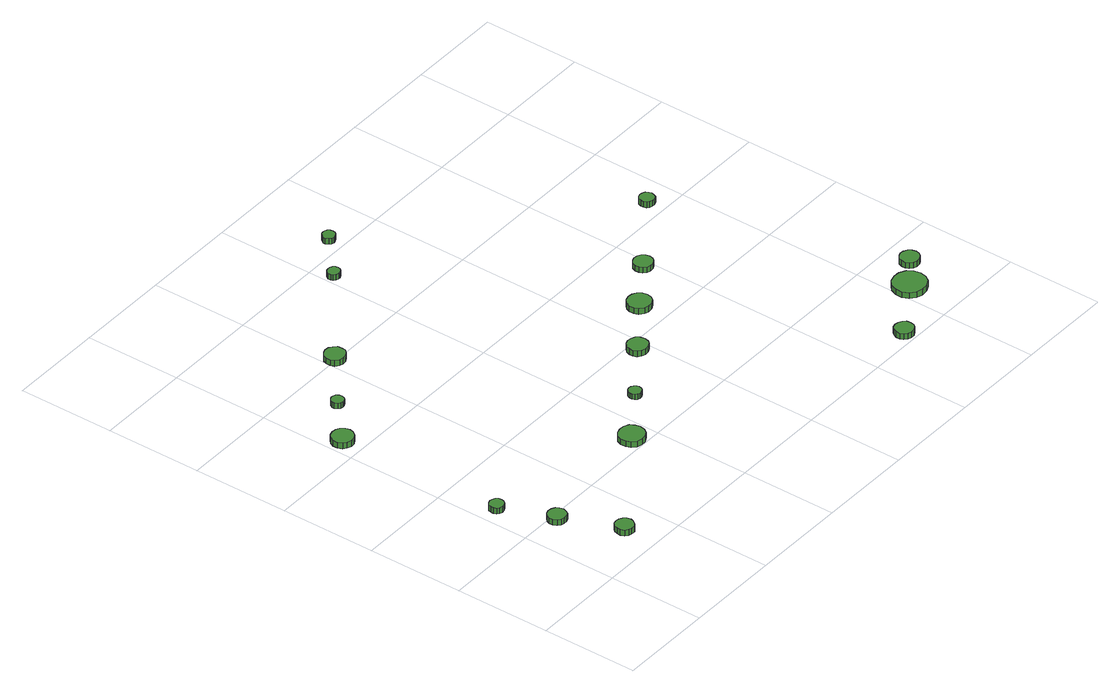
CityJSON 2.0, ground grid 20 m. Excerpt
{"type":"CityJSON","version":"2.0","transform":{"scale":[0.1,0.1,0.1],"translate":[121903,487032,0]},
"CityObjects":{
"tree1":{"type":"SolitaryVegetationObject","attributes":{"function":"something"},"geometry":[{"type":"MultiSurface","lod":"1","boundaries":[[[0,1,2,3,4,5,6,7,8,9,10,11,12,13,14]],[[15,16,17,18,19,20,21,22,23,24,25,26,27,28,29]],[[0,29,28,1]],[[1,28,27,2]],[[2,27,26,3]],[[3,26,25,4]],[[4,25,24,5]],[[5,24,23,6]],[[6,23,22,7]],[[7,22,21,8]],[[8,21,20,9]],[[9,20,19,10]],[[10,19,18,11]],[[11,18,17,12]],[[12,17,16,13]],[[13,16,15,14]],[[14,15,29,0]]]}]},
"tree2":{"type":"SolitaryVegetationObject","attributes":{"function":"something"},"geometry":[{"type":"MultiSurface","lod":"1","boundaries":[[[30,31,32,33,34,35,36,37,38,39,40,41,42,43,44]],[[45,46,47,48,49,50,51,52,53,54,55,56,57,58,59]],[[30,59,58,31]],[[31,58,57,32]],[[32,57,56,33]],[[33,56,55,34]],[[34,55,54,35]],[[35,54,53,36]],[[36,53,52,37]],[[37,52,51,38]],[[38,51,50,39]],[[39,50,49,40]],[[40,49,48,41]],[[41,48,47,42]],[[42,47,46,43]],[[43,46,45,44]],[[44,45,59,30]]]}]},
"tree3":{"type":"SolitaryVegetationObject","attributes":{"function":"something"},"geometry":[{"type":"MultiSurface","lod":"1","boundaries":[[[60,61,62,63,64,65,66,67,68,69,70,71,72,73,74]],[[75,76,77,78,79,80,81,82,83,84,85,86,87,88,89]],[[60,89,88,61]],[[61,88,87,62]],[[62,87,86,63]],[[63,86,85,64]],[[64,85,84,65]],[[65,84,83,66]],[[66,83,82,67]],[[67,82,81,68]],[[68,81,80,69]],[[69,80,79,70]],[[70,79,78,71]],[[71,78,77,72]],[[72,77,76,73]],[[73,76,75,74]],[[74,75,89,60]]]}]},
"tree4":{"type":"SolitaryVegetationObject","attributes":{"function":"something"},"geometry":[{"type":"MultiSurface","lod":"1","boundaries":[[[90,91,92,93,94,95,96,97,98,99,100,101,102,103,104]],[[105,106,107,108,109,110,111,112,113,114,115,116,117,118,119]],[[90,119,118,91]],[[91,118,117,92]],[[92,117,116,93]],[[93,116,115,94]],[[94,115,114,95]],[[95,114,113,96]],[[96,113,112,97]],[[97,112,111,98]],[[98,111,110,99]],[[99,110,109,100]],[[100,109,108,101]],[[101,108,107,102]],[[102,107,106,103]],[[103,106,105,104]],[[104,105,119,90]]]}]},
"tree5":{"type":"SolitaryVegetationObject","attributes":{"function":"something"},"geometry":[{"type":"MultiSurface","lod":"1","boundaries":[[[120,121,122,123,124,125,126,127,128,129,130,131,132,133,134]],[[135,136,137,138,139,140,141,142,143,144,145,146,147,148,149]],[[120,149,148,121]],[[121,148,147,122]],[[122,147,146,123]],[[123,146,145,124]],[[124,145,144,125]],[[125,144,143,126]],[[126,143,142,127]],[[127,142,141,128]],[[128,141,140,129]],[[129,140,139,130]],[[130,139,138,131]],[[131,138,137,132]],[[132,137,136,133]],[[133,136,135,134]],[[134,135,149,120]]]}]},
"tree6":{"type":"SolitaryVegetationObject","attributes":{"function":"something"},"geometry":[{"type":"MultiSurface","lod":"1","boundaries":[[[150,151,152,153,154,155,156,157,158,159,160,161,162,163,164]],[[165,166,167,168,169,170,171,172,173,174,175,176,177,178,179]],[[150,179,178,151]],[[151,178,177,152]],[[152,177,176,153]],[[153,176,175,154]],[[154,175,174,155]],[[155,174,173,156]],[[156,173,172,157]],[[157,172,171,158]],[[158,171,170,159]],[[159,170,169,160]],[[160,169,168,161]],[[161,168,167,162]],[[162,167,166,163]],[[163,166,165,164]],[[164,165,179,150]]]}]},
"tree7":{"type":"SolitaryVegetationObject","attributes":{"function":"something"},"geometry":[{"type":"MultiSurface","lod":"1","boundaries":[[[180,181,182,183,184,185,186,187,188,189,190,191,192,193,194]],[[195,196,197,198,199,200,201,202,203,204,205,206,207,208,209]],[[180,209,208,181]],[[181,208,207,182]],[[182,207,206,183]],[[183,206,205,184]],[[184,205,204,185]],[[185,204,203,186]],[[186,203,202,187]],[[187,202,201,188]],[[188,201,200,189]],[[189,200,199,190]],[[190,199,198,191]],[[191,198,197,192]],[[192,197,196,193]],[[193,196,195,194]],[[194,195,209,180]]]}]},
"tree8":{"type":"SolitaryVegetationObject","attributes":{"function":"something"},"geometry":[{"type":"MultiSurface","lod":"1","boundaries":[[[210,211,212,213,214,215,216,217,218,219,220,221,222,223,224]],[[225,226,227,228,229,230,231,232,233,234,235,236,237,238,239]],[[210,239,238,211]],[[211,238,237,212]],[[212,237,236,213]],[[213,236,235,214]],[[214,235,234,215]],[[215,234,233,216]],[[216,233,232,217]],[[217,232,231,218]],[[218,231,230,219]],[[219,230,229,220]],[[220,229,228,221]],[[221,228,227,222]],[[222,227,226,223]],[[223,226,225,224]],[[224,225,239,210]]]}]},
"tree9":{"type":"SolitaryVegetationObject","attributes":{"function":"something"},"geometry":[{"type":"MultiSurface","lod":"1","boundaries":[[[240,241,242,243,244,245,246,247,248,249,250,251,252,253,254]],[[255,256,257,258,259,260,261,262,263,264,265,266,267,268,269]],[[240,269,268,241]],[[241,268,267,242]],[[242,267,266,243]],[[243,266,265,244]],[[244,265,264,245]],[[245,264,263,246]],[[246,263,262,247]],[[247,262,261,248]],[[248,261,260,249]],[[249,260,259,250]],[[250,259,258,251]],[[251,258,257,252]],[[252,257,256,253]],[[253,256,255,254]],[[254,255,269,240]]]}]},
"tree10":{"type":"SolitaryVegetationObject","attributes":{"function":"something"},"geometry":[{"type":"MultiSurface","lod":"1","boundaries":[[[270,271,272,273,274,275,276,277,278,279,280,281,282,283,284]],[[285,286,287,288,289,290,291,292,293,294,295,296,297,298,299]],[[270,299,298,271]],[[271,298,297,272]],[[272,297,296,273]],[[273,296,295,274]],[[274,295,294,275]],[[275,294,293,276]],[[276,293,292,277]],[[277,292,291,278]],[[278,291,290,279]],[[279,290,289,280]],[[280,289,288,281]],[[281,288,287,282]],[[282,287,286,283]],[[283,286,285,284]],[[284,285,299,270]]]}]},
"tree11":{"type":"SolitaryVegetationObject","attributes":{"function":"something"},"geometry":[{"type":"MultiSurface","lod":"1","boundaries":[[[300,301,302,303,304,305,306,307,308,309,310,311,312,313,314]],[[315,316,317,318,319,320,321,322,323,324,325,326,327,328,329]],[[300,329,328,301]],[[301,328,327,302]],[[302,327,326,303]],[[303,326,325,304]],[[304,325,324,305]],[[305,324,323,306]],[[306,323,322,307]],[[307,322,321,308]],[[308,321,320,309]],[[309,320,319,310]],[[310,319,318,311]],[[311,318,317,312]],[[312,317,316,313]],[[313,316,315,314]],[[314,315,329,300]]]}]},
"tree12":{"type":"SolitaryVegetationObject","attributes":{"function":"something"},"geometry":[{"type":"MultiSurface","lod":"1","boundaries":[[[330,331,332,333,334,335,336,337,338,339,340,341,342,343,344]],[[345,346,347,348,349,350,351,352,353,354,355,356,357,358,359]],[[330,359,358,331]],[[331,358,357,332]],[[332,357,356,333]],[[333,356,355,334]],[[334,355,354,335]],[[335,354,353,336]],[[336,353,352,337]],[[337,352,351,338]],[[338,351,350,339]],[[339,350,349,340]],[[340,349,348,341]],[[341,348,347,342]],[[342,347,346,343]],[[343,346,345,344]],[[344,345,359,330]]]}]},
"tree13":{"type":"SolitaryVegetationObject","attributes":{"function":"something"},"geometry":[{"type":"MultiSurface","lod":"1","boundaries":[[[360,361,362,363,364,365,366,367,368,369,370,371,372,373,374]],[[375,376,377,378,379,380,381,382,383,384,385,386,387,388,389]],[[360,389,388,361]],[[361,388,387,362]],[[362,387,386,363]],[[363,386,385,364]],[[364,385,384,365]],[[365,384,383,366]],[[366,383,382,367]],[[367,382,381,368]],[[368,381,380,369]],[[369,380,379,370]],[[370,379,378,371]],[[371,378,377,372]],[[372,377,376,373]],[[373,376,375,374]],[[374,375,389,360]]]}]},
"tree14":{"type":"SolitaryVegetationObject","attributes":{"function":"something"},"geometry":[{"type":"MultiSurface","lod":"1","boundaries":[[[390,391,392,393,394,395,396,397,398,399,400,401,402,403,404]],[[405,406,407,408,409,410,411,412,413,414,415,416,417,418,419]],[[390,419,418,391]],[[391,418,417,392]],[[392,417,416,393]],[[393,416,415,394]],[[394,415,414,395]],[[395,414,413,396]],[[396,413,412,397]],[[397,412,411,398]],[[398,411,410,399]],[[399,410,409,400]],[[400,409,408,401]],[[401,408,407,402]],[[402,407,406,403]],[[403,406,405,404]],[[404,405,419,390]]]}]},
"tree15":{"type":"SolitaryVegetationObject","attributes":{"function":"something"},"geometry":[{"type":"MultiSurface","lod":"1","boundaries":[[[420,421,422,423,424,425,426,427,428,429,430,431,432,433,434]],[[435,436,437,438,439,440,441,442,443,444,445,446,447,448,449]],[[420,449,448,421]],[[421,448,447,422]],[[422,447,446,423]],[[423,446,445,424]],[[424,445,444,425]],[[425,444,443,426]],[[426,443,442,427]],[[427,442,441,428]],[[428,441,440,429]],[[429,440,439,430]],[[430,439,438,431]],[[431,438,437,432]],[[432,437,436,433]],[[433,436,435,434]],[[434,435,449,420]]]}]},
"tree16":{"type":"SolitaryVegetationObject","attributes":{"function":"something"},"geometry":[{"type":"MultiSurface","lod":"1","boundaries":[[[450,451,452,453,454,455,456,457,458,459,460,461,462,463,464]],[[465,466,467,468,469,470,471,472,473,474,475,476,477,478,479]],[[450,479,478,451]],[[451,478,477,452]],[[452,477,476,453]],[[453,476,475,454]],[[454,475,474,455]],[[455,474,473,456]],[[456,473,472,457]],[[457,472,471,458]],[[458,471,470,459]],[[459,470,469,460]],[[460,469,468,461]],[[461,468,467,462]],[[462,467,466,463]],[[463,466,465,464]],[[464,465,479,450]]]}]},
"tree17":{"type":"SolitaryVegetationObject","attributes":{"function":"something"},"geometry":[{"type":"MultiSurface","lod":"1","boundaries":[[[480,481,482,483,484,485,486,487,488,489,490,491,492,493,494]],[[495,496,497,498,499,500,501,502,503,504,505,506,507,508,509]],[[480,509,508,481]],[[481,508,507,482]],[[482,507,506,483]],[[483,506,505,484]],[[484,505,504,485]],[[485,504,503,486]],[[486,503,502,487]],[[487,502,501,488]],[[488,501,500,489]],[[489,500,499,490]],[[490,499,498,491]],[[491,498,497,492]],[[492,497,496,493]],[[493,496,495,494]],[[494,495,509,480]]]}]}
},
"vertices":[
[48,290,20],[47,296,20],[43,301,20],[38,304,20],[32,305,20],[26,303,20],[21,299,20],[19,293,20],[19,287,20],[21,281,20],[26,277,20],[32,275,20],[38,276,20],[43,279,20],[47,284,20],[47,284,7],[43,279,7],[38,276,7],[32,275,7],[26,277,7],[21,281,7],[19,287,7],[19,293,7],[21,299,7],[26,303,7],[32,305,7],[38,304,7],[43,301,7],[47,296,7],[48,290,7],
[98,186,16],[96,194,16],[92,200,16],[85,204,16],[77,205,16],[70,203,16],[64,197,16],[61,190,16],[61,182,16],[64,175,16],[70,170,16],[77,168,16],[85,169,16],[92,172,16],[96,179,16],[96,179,3],[92,172,3],[85,169,3],[77,168,3],[70,170,3],[64,175,3],[61,182,3],[61,190,3],[64,197,3],[70,203,3],[77,205,3],[85,204,3],[92,200,3],[96,194,3],[98,186,3],
[149,70,15],[147,78,15],[142,84,15],[136,88,15],[128,89,15],[121,87,15],[115,81,15],[112,74,15],[112,66,15],[115,59,15],[121,54,15],[128,52,15],[136,52,15],[142,56,15],[147,63,15],[147,63,2],[142,56,2],[136,52,2],[128,52,2],[121,54,2],[115,59,2],[112,66,2],[112,74,2],[115,81,2],[121,87,2],[128,89,2],[136,88,2],[142,84,2],[147,78,2],[149,70,2],
[54,642,15],[52,651,15],[46,659,15],[38,663,15],[29,664,15],[20,661,15],[13,655,15],[9,646,15],[9,637,15],[13,628,15],[20,622,15],[29,619,15],[38,620,15],[46,625,15],[52,633,15],[52,633,2],[46,625,2],[38,620,2],[29,619,2],[20,622,2],[13,628,2],[9,637,2],[9,646,2],[13,655,2],[20,661,2],[29,664,2],[38,663,2],[46,659,2],[52,651,2],[54,642,2],
[126,716,15],[125,721,15],[122,726,15],[117,728,15],[112,729,15],[107,727,15],[103,723,15],[100,718,15],[100,713,15],[103,708,15],[107,704,15],[112,703,15],[117,703,15],[122,706,15],[125,710,15],[125,710,3],[122,706,3],[117,703,3],[112,703,3],[107,704,3],[103,708,3],[100,713,3],[100,718,3],[103,723,3],[107,727,3],[112,729,3],[117,728,3],[122,726,3],[125,721,3],[126,716,3],
[380,225,17],[378,235,17],[372,244,17],[362,249,17],[352,250,17],[341,247,17],[333,240,17],[329,230,17],[329,219,17],[333,209,17],[341,202,17],[352,199,17],[362,200,17],[372,205,17],[378,214,17],[378,214,4],[372,205,4],[362,200,4],[352,199,4],[341,202,4],[333,209,4],[329,219,4],[329,230,4],[333,240,4],[341,247,4],[352,250,4],[362,249,4],[372,244,4],[378,235,4],[380,225,4],
[238,801,18],[237,809,18],[231,816,18],[224,821,18],[215,822,18],[207,819,18],[200,813,18],[197,805,18],[197,796,18],[200,788,18],[207,782,18],[215,780,18],[224,781,18],[231,785,18],[237,792,18],[237,792,5],[231,785,5],[224,781,5],[215,780,5],[207,782,5],[200,788,5],[197,796,5],[197,805,5],[200,813,5],[207,819,5],[215,822,5],[224,821,5],[231,816,5],[237,809,5],[238,801,5],
[477,301,15],[476,306,15],[473,310,15],[468,313,15],[462,314,15],[457,312,15],[453,308,15],[451,303,15],[451,298,15],[453,293,15],[457,289,15],[462,287,15],[468,288,15],[473,291,15],[476,295,15],[476,295,3],[473,291,3],[468,288,3],[462,287,3],[457,289,3],[453,293,3],[451,298,3],[451,303,3],[453,308,3],[457,312,3],[462,314,3],[468,313,3],[473,310,3],[476,306,3],[477,301,3],
[599,381,15],[597,390,15],[592,397,15],[584,401,15],[575,402,15],[567,399,15],[560,393,15],[557,385,15],[557,377,15],[560,369,15],[567,363,15],[575,360,15],[584,361,15],[592,365,15],[597,372,15],[597,372,2],[592,365,2],[584,361,2],[575,360,2],[567,363,2],[560,369,2],[557,377,2],[557,385,2],[560,393,2],[567,399,2],[575,402,2],[584,401,2],[592,397,2],[597,390,2],[599,381,2],
[429,955,17],[428,960,17],[425,964,17],[420,967,17],[415,967,17],[410,966,17],[406,962,17],[404,958,17],[404,953,17],[406,948,17],[410,944,17],[415,943,17],[420,943,17],[425,946,17],[428,950,17],[428,950,4],[425,946,4],[420,943,4],[415,943,4],[410,944,4],[406,948,4],[404,953,4],[404,958,4],[406,962,4],[410,966,4],[415,967,4],[420,967,4],[425,964,4],[428,960,4],[429,955,4],
[513,1030,15],[512,1036,15],[509,1040,15],[504,1043,15],[499,1043,15],[494,1042,15],[490,1038,15],[487,1033,15],[487,1028,15],[490,1023,15],[494,1019,15],[499,1017,15],[504,1018,15],[509,1021,15],[512,1025,15],[512,1025,2],[509,1021,2],[504,1018,2],[499,1017,2],[494,1019,2],[490,1023,2],[487,1028,2],[487,1033,2],[490,1038,2],[494,1042,2],[499,1043,2],[504,1043,2],[509,1040,2],[512,1036,2],[513,1030,2],
[707,457,16],[705,467,16],[699,475,16],[690,480,16],[680,481,16],[671,478,16],[663,471,16],[659,462,16],[659,452,16],[663,443,16],[671,436,16],[680,433,16],[690,434,16],[699,439,16],[705,447,16],[705,447,3],[699,439,3],[690,434,3],[680,433,3],[671,436,3],[663,443,3],[659,452,3],[659,462,3],[663,471,3],[671,478,3],[680,481,3],[690,480,3],[699,475,3],[705,467,3],[707,457,3],
[932,25,14],[931,33,14],[926,39,14],[919,43,14],[911,44,14],[903,42,14],[897,36,14],[894,29,14],[894,21,14],[897,14,14],[903,8,14],[911,6,14],[919,6,14],[926,11,14],[931,17,14],[931,17,1],[926,11,1],[919,6,1],[911,6,1],[903,8,1],[897,14,1],[894,21,1],[894,29,1],[897,36,1],[903,42,1],[911,44,1],[919,43,1],[926,39,1],[931,33,1],[932,25,1],
[804,525,14],[802,533,14],[797,540,14],[790,544,14],[782,545,14],[774,542,14],[768,537,14],[765,529,14],[765,521,14],[768,514,14],[774,508,14],[782,506,14],[790,507,14],[797,511,14],[802,517,14],[802,517,2],[797,511,2],[790,507,2],[782,506,2],[774,508,2],[768,514,2],[765,521,2],[765,529,2],[768,537,2],[774,542,2],[782,545,2],[790,544,2],[797,540,2],[802,533,2],[804,525,2],
[1063,101,14],[1060,115,14],[1052,126,14],[1039,133,14],[1026,134,14],[1012,130,14],[1002,121,14],[996,108,14],[996,94,14],[1002,81,14],[1012,72,14],[1026,68,14],[1039,69,14],[1052,76,14],[1060,87,14],[1060,87,1],[1052,76,1],[1039,69,1],[1026,68,1],[1012,72,1],[1002,81,1],[996,94,1],[996,108,1],[1002,121,1],[1012,130,1],[1026,134,1],[1039,133,1],[1052,126,1],[1060,115,1],[1063,101,1],
[957,637,15],[955,643,15],[952,648,15],[946,651,15],[940,652,15],[934,650,15],[929,646,15],[927,640,15],[927,634,15],[929,628,15],[934,624,15],[940,622,15],[946,622,15],[952,625,15],[955,631,15],[955,631,2],[952,625,2],[946,622,2],[940,622,2],[934,624,2],[929,628,2],[927,634,2],[927,640,2],[929,646,2],[934,650,2],[940,652,2],[946,651,2],[952,648,2],[955,643,2],[957,637,2],
[1110,147,14],[1108,155,14],[1103,162,14],[1096,166,14],[1088,167,14],[1080,164,14],[1074,159,14],[1071,151,14],[1071,143,14],[1074,136,14],[1080,130,14],[1088,128,14],[1096,129,14],[1103,133,14],[1108,139,14],[1108,139,1],[1103,133,1],[1096,129,1],[1088,128,1],[1080,130,1],[1074,136,1],[1071,143,1],[1071,151,1],[1074,159,1],[1080,164,1],[1088,167,1],[1096,166,1],[1103,162,1],[1108,155,1],[1110,147,1]
]}
